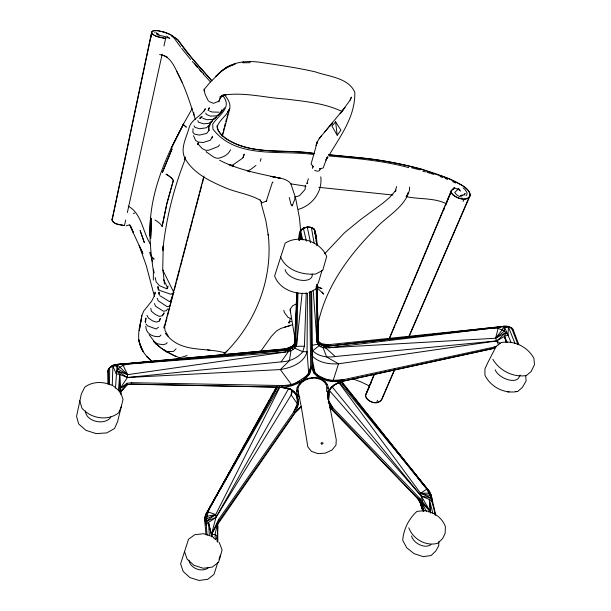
<?xml version="1.0" encoding="UTF-8"?>
<svg xmlns="http://www.w3.org/2000/svg" width="611" height="611" viewBox="0 0 611 611"><rect width="100%" height="100%" fill="white"/><g stroke="black" fill="none" stroke-linecap="round" stroke-linejoin="round"><path stroke-width="0.92" d="M108.032 384.357L108.063 370.365C109.331 366.814 112.997 364.79 116.594 364.454L285.811 348.889L288.965 348.01L292.089 346.33L294.395 344.222L294.586 342.939L296.816 292.539M108.368 383.708L108.063 370.365L109.697 367.738L113.142 365.332L117.113 364.553L285.811 348.889L292.089 346.33M153.338 280.121L153.392 269.359L154.193 272.995M307.432 293.402L307.066 351.638L308.639 373.084L309.571 373.955C303.109 382.616 292.18 386.687 281.663 387.221L131.388 384.22L126.668 384.739L120.695 391.865M327.313 395.974C327.924 387.664 336.233 382.952 343.504 381.119L494.704 348.14L343.183 381.073L334.263 384.747L330.719 387.733L328.076 391.934L327.863 399.533M109.484 384.831L109.697 367.738L112.875 366.088L116.747 365.859L118.106 369.09L127.63 374.658L285.352 352.043C289.965 351.646 295.671 349.461 296.671 344.39L302.101 293.372M109.697 367.738L113.081 365.218L112.875 366.088L116.235 373.886L119.71 374.428L120.237 392.926L119.71 374.428L117.037 370.801C119.206 366.447 124.125 364.645 128.646 363.98L285.933 350.271L290.126 348.988L293.524 346.689L295.105 344.062L297.16 292.554M215.691 539.544L217.44 536.71L217.6 526.606L217.226 541.514L217.89 522.336M277.386 387.153L210.367 506.893L208.13 511.903L206.151 521.259L208.496 522.436L211.444 534.594L215.049 534.411L217.44 536.71L217.661 526.552M297.931 293.196L296.671 344.39L295.105 344.062L291.691 346.605L293.074 349.545M435.238 515.111C433.879 507.191 430.885 499.531 429.571 491.786L341.618 381.363M211.796 536.351L211.444 534.594L219.372 520.503L294.869 412.486C303.033 400.434 296.472 387.13 281.663 387.221L281.702 385.923L291.401 384.502L302.346 380.798L308.639 373.084L310.701 366.669L309.517 291.668M299.237 240.131L299.428 233.57L300.345 230.675C303.766 226.597 310.327 225.574 314.382 229.346L315.566 233.012L317.506 245.584M112.264 385.503L112.875 366.088M118.412 390.971L119.71 374.428L127.401 377.514L281.136 361.865C289.339 361.651 297.526 358.214 302.743 351.753L304.431 346.177L306.233 293.097M297.16 296.289L297.259 293.44M301.101 239.672L299.428 233.57L299.184 240.222L299.428 233.57L300.391 232.371M207.076 535.221L205.495 515.111L276.531 386.771M304.431 346.177L296.091 346.368L295.105 344.062L297.114 292.623M438.866 541.598L438.69 545.959L435.826 550.923L431.106 555.559L423.186 556.613L414.182 553.726L406.735 547.777L402.741 540.353C403.359 529.615 408.904 518.579 416.908 511.43L424.767 510.552M310.671 291.294L311.786 367.234L309.571 373.955L291.76 385.732L131.762 382.707L131.388 384.22M112.004 219.853L151.536 32.627A7.89 3.055 14.1 0 0 159.272 37.187L165.619 38.524L165.696 36.706L158.654 35.209A4.544 1.757 14.1 0 1 156.744 34.491M299.13 240.23L299.428 233.57L300.856 239.207M115.51 388.023L117.113 364.553L285.933 350.271L288.965 348.01L292.027 347.972L294.586 342.939L295.105 344.062M112.73 218.104A7.049 3.773 12.4 0 0 118.771 224.588L124.491 225.566L118.748 224.451A6.813 3.651 12.4 0 1 112.225 219.815L151.772 32.612A7.63 2.948 14.1 0 1 158.386 30.848L164.642 32.322L170.377 34.628L177.602 39.753L186.324 51.706L211.643 80.721M511.193 342.71L507.985 335.141L508.444 327.076C505.778 324.479 500.737 327.58 497.507 327.229M193.084 128.615L192.862 132.381L194.497 134.084L199.484 135.1L206.648 133.427L209.008 130.41C207.114 120.008 220.747 116.044 224.443 107.727M293.524 346.689L293.639 344.848L296.091 346.368L293.524 346.689L294.746 348.155L302.743 351.753L307.066 351.638C304.118 363.24 290.867 367.875 280.312 369.579L127.401 377.514L117.037 370.801L116.235 373.886M159.402 294.96L159.586 292.241L158.524 292.394L158.532 294.189M313.222 290.332L316.994 342.389C318.178 347.422 324.502 348.27 328.84 347.751L495.59 338.242L504.442 330.941L504.686 327.595L503.854 326.427L327.611 344.764L320.76 343.504L327.924 346.124L492.107 328.145L503.854 326.427L507.924 326.404L511.728 328.031L513.416 330.337L518.77 344.512M162.854 250.716L163.229 246.096L162.747 268L164.466 284.1M309.571 373.955L310.701 366.669L311.786 367.234C313.336 377.17 324.113 380.63 332.774 381.638L338.547 363.797L496.804 340.915L504.465 336.363L507.985 335.141L504.686 327.595L507.924 326.404M299.879 397.898L297.465 394.851L298.58 393.973C295.006 385.694 304.362 378.667 311.893 378.255L311.938 377.751C319.943 376.353 330.986 382.593 327.649 391.827L326.343 391.193M311.694 345.383L317.621 344.245L318.423 340.594L316.819 284.428M120.665 394.446L120.993 390.78L120.306 388.184L127.401 377.514L127.63 374.635L123.109 365.325M291.691 389.558L291.187 394.958L215.912 517.54L211.444 534.594L214.301 538.833M145.487 322.7L145.96 318.125L145.082 321.73M222.343 136.352L229.713 108.766C230.996 103.633 227.766 98.883 224.741 95.033M162.931 248.967C166.261 218.211 173.807 187.997 185.209 159.242M338.624 382.303L420.597 493.26L430.908 497.812L429.304 499.393L430.388 511.659L420.047 498.675L332.85 407.758L328.603 400.472L329.894 391.086L421.285 496.14L430.388 511.659L428.555 511.942M297.465 394.851C293.593 385.816 303.759 378.255 311.938 377.751M150.925 37.668L151.673 33.17M141.859 315.627L139.285 330.391L141.859 315.627L143.692 311.068L151.597 301.246L154.178 296.358L155.072 292.173L155.179 293.922M308.387 178.71L306.768 183.712L307.723 183.063M299.428 233.57L300.459 238.481L299.665 234.517L300.345 230.675L303.973 227.804M204.143 91.039L204.662 88.809L210.688 81.675L222.152 70.555L228.346 66.652L235.159 64.018L225.787 67.768L220.479 71.793L215.874 76.322L222.152 70.555L220.479 71.793L228.346 66.652L225.787 67.768C236.373 61.245 249.044 60.626 261.042 62.429C279.158 65.194 297.32 67.752 315.2 71.838C328.558 76.619 348.293 77.597 354.792 92.208C355.533 115.853 340.93 135.39 329.413 154.705M141.103 320.034C138.369 330.498 136.574 342.29 143.249 351.737C145.708 355.358 148.588 358.665 152.002 361.422M326.503 390.33C328.878 382.142 318.866 377.063 311.893 378.255M170.92 301.452L171.806 296.992L170.859 301.635M396.615 186.569L395.241 191.342M112.508 385.472C103.649 381.485 92.742 381.065 84.723 387.229L81.339 393.927L76.551 416.404L78.72 424.003L85.93 430.335L96.233 433.611L106.749 432.916L114.562 428.487L117.61 421.605L123.025 399.403L120.535 391.987L113.256 385.885M162.068 226.429L166.811 203.631L173.295 180.459A19.544 9.776 13.7 0 0 165.963 174.15L166.055 174.188A19.544 9.776 13.7 0 1 173.387 180.489L166.902 203.669L162.159 226.46A18.979 10.204 13.3 0 0 155.102 220.067L155.011 220.029M296.961 383.777L297.32 382.142M124.491 225.566L125.721 219.983M127.355 212.536L162.144 54.242M163.985 45.97L165.619 38.424L159.234 37.065A7.63 2.948 14.1 0 1 151.772 32.635M311.625 291.47L312.656 366.47L314.191 373.489C323.227 378.041 332.69 383.601 343.183 381.073L343.504 381.119C334.545 382.715 325.51 390.628 328.603 400.472M209.749 125.675L210.39 123.002L212.246 121.047L208.741 123.346L203.623 123.857L198.354 122.139L197.834 120.566M212.132 138.033L212.575 136.207L210.375 140.209L203.066 142.531L197.834 141.966L195.505 140.27L193.488 135.665M163.992 327.275L164.451 325.503L165.077 330.62L168.224 336.172L165.528 333.316C180.077 353.479 204.563 346.88 225.062 352.853M507.985 335.141L504.442 330.941L498.125 328.336L495.59 338.242L498.5 344.787M166.948 288.934L167.376 287.269L163.588 279.708M163.985 328.046L203.853 176.128M164.84 326.075L167.017 317.781M167.506 315.94L169.438 308.563M169.927 306.722L173.799 291.974M174.28 290.133L176.22 282.756M176.701 280.915L179.848 268.932M180.329 267.091L182.269 259.713M182.75 257.873L186.63 243.125M187.111 241.284L189.051 233.914M189.532 232.065L192.679 220.082M193.16 218.242L195.1 210.871M195.581 209.023L199.453 194.275M199.942 192.434L201.874 185.064M202.363 183.216L203.814 177.686M222.106 135.39L222.847 132.633M223.336 130.792L224.077 128.027M224.565 126.187L225.299 123.422M225.795 121.581L226.528 118.817M227.025 116.976L227.758 114.219M228.254 112.378L228.988 109.613L227.521 112.019M315.627 237.412L315.314 232.065L315.811 236.709M197.88 144.563L198.369 142.76L197.857 144.57M299.665 234.517L300.589 231.103L303.591 228.124L307.364 227.124L311.136 227.414L314.382 229.346L315.566 233.012L315.994 237.007M217.86 562.372L213.934 574.477L207.732 579.304L198.911 580.45L189.884 577.563L183.17 571.445L180.596 563.816L188.524 539.238L194.848 534.678L203.6 533.708L212.498 536.557M318.354 322.325C326.343 286.338 348.797 255.535 374.421 229.835C385.953 216.248 405.024 208 409.614 189.517L409.439 187.126M159.547 321.065L160.281 318.446L158.891 321.302L156.393 322.119L152.551 320.859L148.435 318.056L146.953 315.299M243.209 157.676L244.201 154.14L242.682 158.127L232.921 164.932L230.355 165.298L233.509 166.329L231.653 165.36L233.104 166.139M312.496 168.407L312.733 165.825L313.558 167.032L311.068 164.076L317.346 141.752L319.683 137.949L321.401 135.894L319.118 138.712L344.978 107.483L340.205 113.715L349.622 100.792L351.378 97.141L350.271 100.235M260.278 161.296L261.065 158.554M504.113 326.251L327.924 346.124L325.724 345.971L324.258 344.528L322.967 347.522L326.702 357.03L338.547 363.797C329.604 364.316 319.66 363.049 312.87 356.625L311.9 354.342M218.822 101.869L219.357 100.059L222.427 95.331L226.589 94.514L220.052 96.714L225.253 94.751M167.406 288.468L168.14 286.093M300.65 231.546L301.162 229.912L303.591 228.124M266.259 201.302L272.361 182.445L273.025 182.086M272.727 182.315L272.361 182.445M285.811 348.889L285.352 352.043L128.646 363.98L116.594 364.454L123.254 364.141M289.813 322.982L288.652 322.249L288.888 322.913L290.492 318.293M245.24 443.746L205.495 515.111L204.479 518.029L205.999 534.518M292.684 390.681L291.187 394.958L297.252 403.627L298.283 404.146L293.922 411.684L218.486 519.701L211.444 534.594M220.021 98.111L218.959 101.143L213.514 103.343L208.985 101.502M322.043 270.222L318.766 281.556L315.818 289.095L308.967 292.768M219.013 559.134L220.456 555.093M407.697 193.687L406.452 197.147L408.209 192.434M331.918 124.407L332.537 122.727L324.785 131.877M496.705 346.536L342.886 379.813L332.873 380.355L321.714 378.866L322.18 377.621M316.078 241.322L316.613 239.97L316.2 237.748M320.821 346.811L321.386 343.68L318.323 341.778L316.994 342.389L316.231 286.177M443.617 210.291L444.663 207.702M445.366 205.968L450.956 192.144M376.85 401.992L377.545 400.266M504.442 330.941L503.854 326.427L502.295 329.688L495.59 338.242L506.107 332.361L504.465 336.363L506.275 342.542M288.82 388.245L215.912 517.54L208.496 522.436L206.151 524.796L204.509 518.899L205.433 516.662L206.419 518.892L215.675 514.592L279.899 387.153M374.161 374.36L366.035 393.721A7.867 4.781 24 0 0 368.784 400.526A7.867 4.781 24 0 0 378.133 402.397A15.687 9.509 23.7 0 0 382.692 396.508M388.94 339.158L451.369 190.449L454.217 187.737L457.922 189.425L454.676 192.473C456.142 194.901 459.075 196.658 461.908 197.002M366.623 392.965L374.383 374.482M389.535 338.402L395.08 325.205M395.821 323.448L410.974 287.369M411.715 285.604L444.609 207.289M445.343 205.533L451.262 191.449M453.484 189.486L454.217 187.737M208.259 110.286L209.329 107.757L208.122 110.293M394.759 369.029L382.249 397.944A15.344 9.302 23.7 0 1 381.211 399.961M409.164 335.737L418.642 313.833M419.406 312.084L469.828 195.558M382.471 398.013L394.989 369.105M409.026 336.692L470.088 195.642M366.218 393.904L369.502 386.412M370.228 384.747L371.32 382.242M121.665 405.956L118.58 412.868C107.597 421.483 90.749 418.52 81.935 408.163L79.697 400.503M464.413 195.016L465.116 193.466L464.177 194.649L460.511 195.459L462.947 195.528L462.13 195.474M463.069 201.439L463.848 199.721M395.286 191.686L395.989 190.181L389.681 197.422L382.73 203.318L360.681 219.517L344.566 232.684L324.624 253.794M184.27 159.524L185.515 156.989M229.713 108.766C226.887 115.41 220.136 119.328 217.371 126.072A30.84 13.824 16.2 0 0 226.635 138.911C252.702 155.683 285.474 148.656 314.52 153.46M204.089 111.171L205.334 108.705C201.47 116.151 192.037 118.931 189.273 127.088C186.714 137.62 179.023 149.351 185.889 159.906C194.367 173.608 209.634 180.955 223.901 187.18C235.678 192.457 249.028 193.916 260.271 200.217M520.137 375.093L518.899 377.453A13.266 7.08 26.9 0 1 507.283 379.477A13.266 7.08 26.9 0 1 495.162 369.831M167.124 342.527L166.513 343.68L163.259 344.719L157.607 343.848L153.453 341.228L156.576 344.528L149.191 334.859M318.423 340.594L319.943 344.085L319.057 345.757L312.725 350.767C318.537 356.595 327.412 357.786 335.218 356.511L496.804 340.915L506.107 332.361M261.233 201.34L261.271 203.723L265.777 220.273L268.336 235.388L268.16 234.257C273.369 278.356 255.795 323.402 224.016 354.013L227.078 350.935M109.98 367.371L108.063 370.365L108.414 373.252M206.541 513.897L215.309 498.08M216.233 496.415L217.157 494.75M218.074 493.085L218.998 491.42M219.922 489.755L222.694 484.76M223.611 483.095L230.072 471.448M230.996 469.783L235.609 461.458M236.999 458.96L237.916 457.295M238.84 455.63L241.612 450.635M242.536 448.97L245.301 443.976M246.225 442.311L247.15 440.646M248.074 438.981L248.99 437.316M249.914 435.651L250.838 433.986M251.763 432.321L254.527 427.326M255.451 425.661L260.53 416.503M261.455 414.838L262.379 413.173M263.295 411.508L264.219 409.844M265.143 408.179L266.068 406.514M268.832 401.519L269.757 399.854M270.681 398.189L273.453 393.194M276.684 387.374L274.37 391.529L276.668 387.328M162.266 315.772L163.954 312.74L164.115 313.412L162.266 315.772L159.387 316.376L155.431 314.528L151.368 311.243L150.795 308.341M246.164 442.089L264.189 409.729M265.113 408.072L267.885 403.092M268.809 401.435L269.734 399.777M270.658 398.112L273.43 393.133M206.419 518.892L205.495 515.111L277.371 387.145M301.383 406.391L295.495 412.341L217.913 523.971L216.409 523.436M279.326 386.885L205.495 515.111L206.9 516.249L215.675 514.592L215.912 517.54L206.151 521.259L206.151 524.796M285.177 348.904L288.965 348.01L287.987 349.691L288.369 351.585L281.136 361.865M192.152 108.628L183.178 124.537L171.233 148.305L183.621 124.025C164.764 158.409 148.328 196.177 150.138 236.213L150.634 217.776C148.962 235.655 150.749 253.512 153.43 271.162M223.511 355.014L224.863 352.906L223.588 354.861M330.482 125.912L332.537 122.727M230.523 149.756C228.315 154.782 223.275 157.248 218.15 158.302C213.537 158.44 210.344 154.041 206.465 152.17L206.274 151.329M314.191 373.489L314.886 372.466L312.465 360.498M288.965 348.01L290.126 348.988L288.369 351.585L285.933 350.271M327.87 157.241L325.9 160.143L327.359 156.775L323.204 167.949L319.461 168.919L320.783 168.399L319.423 170.622A3.765 1.734 18.2 0 1 314.696 170.4M420.047 498.675L419.39 499.638L418.566 499.546L329.917 407.682M205.433 516.662L204.479 518.029L204.906 519.549M299.543 238.932L300.062 238.198M260.492 351.608L271.33 336.432L276.6 330.872L280.945 328.42L292.715 324.571M219.548 144.792L218.303 146.495L208.634 150.275L205.602 150.275L202.272 148.649L197.849 143.791M337.196 135.222L340.923 130.181L335.592 121.795L331.979 126.141L337.196 135.222L335.592 121.795M329.825 407.697L331.345 408.721L332.124 408.728L332.85 407.758L328.344 401.908M288.888 322.913L288.652 322.249M243.552 61.742L242.743 62.765L250.014 62.712L249.746 61.543M167.674 308.868L166.215 310.724L163.389 311.236L155.545 306.218L154.384 303.537M120.703 391.987L127.332 384.579L131.709 384.075L281.663 387.221M160.96 335.011L159.509 336.585C152.819 337.157 145.884 333.797 145.808 326.289M217.837 115.731L220.922 112.187L222.099 109.804L219.876 113.631L216.714 115.853L210.413 116.113L206.335 114.463L205.831 113.058M316.467 378.308L316.926 377.842M176.098 348.812L173.471 351.44L166.116 351.508L166.818 351.753L164.917 350.729M301.635 406.422L295.495 412.341L293.922 411.684L297.252 403.627L297.061 395.042L290.523 389.123L281.19 387.351L289.736 389.077L293.784 391.766L294.158 391.391M120.993 390.78L127.332 384.579L127.035 383.273L131.762 382.707M454.469 187.867L451.628 190.571A8.722 3.796 21.7 0 0 455.256 196.406A8.722 3.796 21.7 0 0 465.422 198.896A17.582 7.638 21.5 0 0 459.587 184.056L449.505 178.992L421.193 169.186A228.911 116.289 22.9 0 0 362.147 158.104L328.687 154.881M214.285 119.099L216.21 117.274L212.857 119.458L206.785 119.71L202.722 118.206M294.869 412.486L301.383 406.346M205.143 517.418L204.479 518.029L204.952 519.518M311.786 367.234L312.656 366.47L314.886 372.466L321.714 378.866M492.84 359.222C499.431 370.64 513.278 377.667 526.384 375.544L531.127 371.526L534.449 364.775L533.938 358.428C527.812 346.811 514.004 340.083 501.089 342.595L496.231 346.307L487.937 362.392L484.89 369.021L484.981 375.36C490.908 387.198 504.655 394.179 517.708 391.43L522.405 387.382L526.079 380.997L525.712 375.437M221.824 95.835L219.998 97.363L222.442 95.736M172.363 293.227L171.004 294.334L159.815 290.462L158.333 289.125L157.905 286.498L158.333 290.263M327.611 344.764L328.038 344.673L324.151 344.489L327.611 344.764L327.924 346.124L325.709 347.896L323.494 345.696L319.943 344.085L318.323 341.778L316.804 286.444M158.448 327.221L156.156 329.001L147.503 325.823L145.953 324.029M255.963 165.413L250.647 169.491L247.577 171.08L249.922 171.798L249.525 171.645M316.949 245.706L314.382 229.346C310.182 225.902 304.003 226.948 300.345 230.675L302.873 240.016M120.413 392.682L120.306 388.184L127.035 383.273M206.151 521.259L215.675 514.592L208.13 511.903M109.56 367.715L113.142 365.332L116.747 365.859M340.999 381.822L426.753 489.174L420.597 493.26L422.659 501.898L421.223 502.738L418.566 499.546M205.495 515.111L206.083 514.729M317.117 376.269L318.377 375.574M504.686 327.595C507.275 325.472 517.548 330.742 507.749 326.305L511.636 328.076L513.416 330.337L512.537 329.818M296.495 391.284L297.664 390.681M120.306 388.184L127.332 384.579L126.668 384.739M296.175 303.98L292.608 305.805L290.531 308.723L290.492 311.946L290.149 309.281M328.076 391.934L328.924 391.498M266.892 200.813L261.806 202.967L260.057 199.873M320.638 379.492L321.455 379.103M298.466 209.344C312.618 205.288 322.654 191.419 320.783 176.808M220.044 520.259L219.372 520.503L218.486 519.701M179.474 357.931L187.119 355.549M171.332 301.108L169.598 301.643L159.906 295.724M334.263 384.747L334.881 384.563M126.309 225.78L129.15 224.978L130.25 225.398L133.206 232.249L130.25 225.398M294.403 197.2L299.405 195.78L305.103 189.479L305.424 185.24M133.335 213.415L134.588 213.063M284.81 327.145L290.477 325.571M297.083 387.542L298.252 387.252M169.736 306.065L167.208 306.691L158.348 300.872L157.142 298.221M167.666 288.041L165.993 288.453L159.494 285.696L156.195 282.083L155.194 277.539M324.258 344.528L321.508 345.07L319.362 342.313L317.621 344.245L319.943 344.085M332.774 381.638L342.886 379.813L343.183 381.073M323.998 381.6L325.075 381.401M222.427 95.331C243.415 91.673 264.647 97.752 285.612 99.02C304.469 101.373 324.22 103.083 341.602 111.271M493.734 327.786L495.62 327.504M166.329 37.783L167.903 37.676M515.485 391.552L517.708 391.43M507.764 391.979L509.1 391.911M299.191 383.991L300.138 383.983M307.035 293.15C294.265 294.655 279.242 288.835 274.622 275.973L285.169 243.163C299.077 234.15 320.179 241.444 326.702 256.399L322.745 270.39L315.788 273.995C302.353 275.271 286.147 270.261 280.556 256.948M219.074 112.187L212.063 112.012L209.458 111.011M498.125 328.336L492.107 328.145L328.84 347.751L327.924 346.124M326.137 384.464L327.443 384.51M289.736 389.077L290.523 389.123M328.596 154.667L360.093 157.73A241.505 123.659 23.1 0 1 421.277 169.064C434.49 173.379 448.069 177.159 460.167 184.194A17.971 7.806 21.5 0 1 465.819 199.018A9.02 3.926 21.7 0 1 455.233 196.559A9.02 3.926 21.7 0 1 451.369 190.449M306.004 186.24L290.454 183.789M318.85 187.325L392.972 195.039M314.665 153.667C285.505 148.779 252.557 155.851 226.437 138.964A31.13 13.954 16.2 0 1 217.134 125.484M313.428 154.499C280.51 149.733 236.327 159.524 212.979 129.135L212.681 124.155C218.83 114.639 232.951 107.834 222.572 95.27M328.619 155.912C355.541 158.257 382.562 160.601 408.751 167.628M270.856 176.403L280.411 178.297C259.759 173.745 238.542 170.057 219.57 160.227M270.795 176.403C277.638 177.87 286.108 177.839 290.851 183.735L295.449 197.643L292.7 204.616L292.241 205.433L291.76 205.082M406.025 196.612C419.077 199.476 433.856 197.628 446.015 203.57M323.494 345.696L325.724 345.971L325.709 347.896L335.218 356.511M289.591 321.462L291.248 321.699M331.781 386.373L421.285 496.14L430.908 497.812M293.784 391.766L296.022 394.798L297.061 395.042M341.045 381.86L429.571 491.786L430.022 495.582L420.597 493.26L428.907 493.13L429.571 491.786L408.721 465.811M411.516 167.773L419.94 169.881M207.366 349.736L209.985 350.401M326.992 387.748L328.321 388.1M422.827 171.195L425.447 171.935M427.196 172.439L429.823 173.188M305.279 376.88L306.76 377.3M159.601 54.532C171.126 55.907 174.838 67.981 179.535 76.849C186.24 90.428 190.731 104.939 195.337 119.328M430.702 173.432L433.871 174.441M425.745 510.765C434.406 512.4 442.211 518.029 445.373 526.445L445.152 533.311L442.601 538.581L437.827 543.232C425.997 546.662 412.998 539.101 408.805 527.789M316.964 287.01L321.974 288.652L317.674 286.674M302.605 380.989L303.316 381.226M352.28 378.683L361.139 381.951L369.128 385.839M511.728 328.031L511.079 327.802L512.056 329.146M117.037 370.801L127.63 374.658L117.113 364.553L118.106 369.09M440.103 176.541L442.624 177.503M445.136 178.473L447.649 179.435M159.112 34.369L156.63 33.406L157.462 33.75L156.393 32.696M291.569 318.82L288.056 317.415L284.52 312.717L283.771 310.304M421.285 496.14L429.304 499.393L431.946 501.211C432.519 494.406 428.044 489.335 423.69 484.752L339.12 381.898M179.367 357.733L172.493 354.785L161.144 348.14L156.103 343.985M163.611 55.456L167.452 57.205M452.636 181.589L455.562 183.033M167.979 352.509L175.769 356.434M166.65 36.034L169.721 38.531L168.537 37.722M457.28 188.891L459.587 190.105L458.754 188.967M310.487 227.193L313.26 228.766M128.18 206.113C141.897 213.537 142.661 232.172 150.558 244.408M292.356 205.876L290.943 204.372L289.301 197.49M163.274 349.66L167.223 352.127L161.144 348.14L153.453 341.228M295.121 198.254L295.709 198.628L299.497 218.096L300.719 231.615M329.749 407.163L332.124 408.728L430.388 511.659M318.354 341.862L320.156 343.092M311.136 227.414L314.39 229.797L315.566 233.012M496.804 340.915L500.409 343.634M458.548 188.478L460.549 191.151M463.123 187.875L465.093 189.601L466.781 192.343A14.099 6.118 21.5 0 1 466.086 195.673M152.017 361.384L146.93 356.625L151.658 361.116M316.926 287.666L323.647 294.135L322.173 292.027M296.022 394.798L297.244 398.494L298.42 399.67M307.005 378.828L307.356 379.217M210.467 81.92L203.257 73.984M211.994 80.82L192.618 59.038L177.725 39.6L170.263 34.453L164.443 32.162L158.134 30.71A7.89 3.055 14.1 0 0 151.536 32.643M199.705 69.998L201.508 72.045M203.555 73.939L194.145 63.193L195.757 65.087M192.266 61.467L193.519 62.902M195.398 65.064L197.277 67.225M190.624 59.519L181.673 48.429M307.234 226.971L310.548 242.704M350.943 393.843L359.879 404.971M367.623 414.617L368.815 416.099M370.006 417.58L385.488 436.873M386.679 438.362L407.529 464.329M352.684 396.18L356.839 401.396M372.298 420.765L373.481 422.254M374.673 423.751L375.864 425.241M377.048 426.73L378.835 428.96M393.69 447.596L394.882 449.085M396.065 450.574L400.228 455.791M412.708 471.432L413.899 472.929M415.09 474.419L416.274 475.908M417.466 477.397L422.812 484.103M180.635 47.07L174.265 38.241A15.076 5.087 13.7 0 0 171.66 36.179M431.946 501.211L430.091 493.268L430.946 494.429M301.62 379.668L302.346 380.798M417.374 497.835L420.643 503.831L422.606 510.72M129.57 224.848L142.806 253.42M193.993 125.751L194.985 127.378L199.644 128.753L206.419 127.76L209.069 125.339L208.542 127.714L209.008 130.41M328.214 401.939L332.124 408.728M426.753 489.174L430.022 495.582M430.091 493.268L431.16 495.277L435.75 515.05M290.126 348.988L291.012 350.676L289.393 360.727L280.312 369.579L291.401 384.502L291.76 385.732M426.318 511.43L421.834 502.609L423.866 511.445M162.801 270.077L173.952 292.722M208.351 100.891L205.204 94.491L203.875 89.145M176.793 71.464L182.025 82.141M421.086 504.571L421.903 507.092L420.643 504.472L419.902 499.935M142.829 253.267L139.171 245.599L146.258 265.541L154.369 296.152M507.222 342.381L504.465 336.363L506.404 342.58M326.679 379.21L327.343 380.745M508.444 327.076L515.119 343.68M420.956 504.648L421.903 507.092M511.636 328.076L517.968 344.566M423.331 511.476L420.643 504.472L423.064 510.674L422.178 507.978M204.509 518.899L205.059 520.343M219.257 542.484L222.083 549.969L220.166 557.072L218.517 562.28L212.216 567.13L203.211 568.253L193.993 565.305L187.111 559.103L184.461 551.389M311.786 348.155L312.725 350.767M139.789 343.42L143.249 351.737L140.858 346.697L138.605 339.54L139.522 342.603M420.758 501.662L423.629 511.422M421.223 502.738L423.69 511.483M432.84 513.232L429.304 499.393L430.663 513.232M152.475 261.798L150.001 252.106L150.337 254.871M494.23 346.735L494.551 348.041M303.407 228.392L306.363 241.108M211.864 537.107L208.496 522.436L209.397 535.71M419.879 500.424L420.643 503.831L419.902 499.699M314.39 229.797L316.613 239.97M297.786 389.482L301.345 407.17L307.852 446.947L311.48 451.369L317.896 453.622L325.396 453.133L332.002 450.032L335.989 445.129L336.264 439.699L328.535 400.144M297.244 398.494L298.283 404.146M311.389 227.636L314.153 243.155M290.126 309.876L294.853 337.814M419.345 499.89L419.62 501.692M300.589 231.103L301.399 239.527M193.824 112.707L194.054 115.28M315.383 233.929L315.314 232.065L315.368 233.975M215.217 539.414L215.049 534.411L217.424 523.955L217.44 536.71M316.804 284.955L318.323 341.778M217.631 526.613L217.89 542.377M312.175 273.98A14.16 7.676 18.8 0 1 300.215 280.128A14.16 7.676 18.8 0 1 285.093 269.527M430.961 544.592A11.731 7.867 31 0 1 419.925 544.882A11.731 7.867 31 0 1 411.501 535.908M110.858 416.969A13.167 9.043 10.6 0 1 95.996 421.338A13.167 9.043 10.6 0 1 85.571 410.898M208.901 567.375A11.464 8.997 20.2 0 1 197.017 569.108A11.464 8.997 20.2 0 1 188.875 560.195M365.89 396.6A7.607 4.621 24 0 0 370.732 401.496A7.607 4.621 24 0 0 377.781 402.29A15.344 9.302 23.7 0 0 380.691 400.533M365.745 395.844A7.607 4.621 24 0 1 366.256 393.843M154.873 32.711A4.544 1.757 14.1 0 1 155.217 31.993M151.536 218.402L150.657 238.573L151.536 218.402M200.232 117.343L199.866 118.786L202.241 116.701L200.232 117.343M317.292 141.744L316.055 145.555L317.346 141.752M172.027 149.023L162.373 172.508L172.027 149.023M233.509 166.329L228.651 164.412L233.509 166.329M186.24 127.065L183.178 124.537L186.24 127.065M154.018 259.11L151.268 256.483L154.018 259.11M142.317 236.594L140.11 230.515L144.295 242.582L142.317 236.594M321.333 443.869A0.978 0.695 -9.7 0 0 322.975 443.449A0.978 0.695 -9.7 0 0 321.814 442.67A0.978 0.695 -9.7 0 0 321.333 443.869"/></g></svg>
